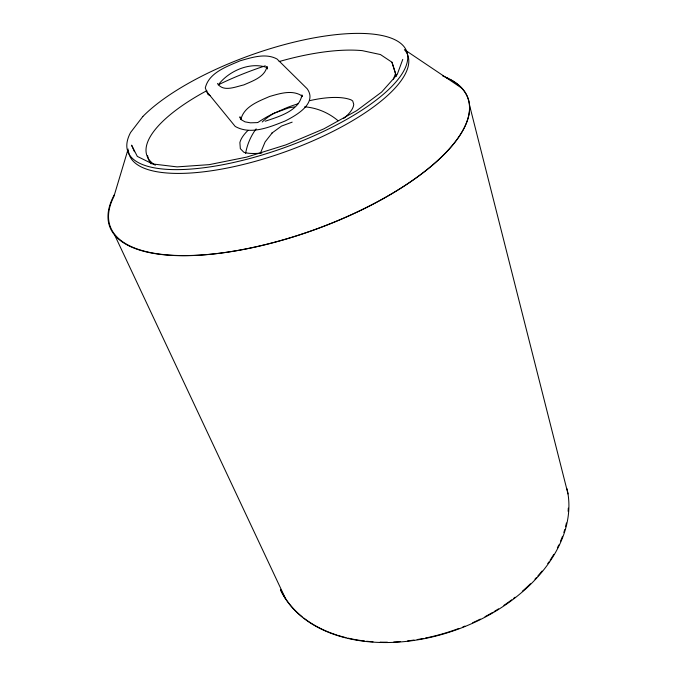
<?xml version="1.0" encoding="UTF-8"?>
<svg xmlns="http://www.w3.org/2000/svg" width="676" height="676" viewBox="0 0 676 676"><rect width="100%" height="100%" fill="white"/><g stroke="black" fill="none" stroke-linecap="round" stroke-linejoin="round"><path stroke-width="1.01" d="M241.011 119.077C244.095 106.453 258.824 101.206 269.58 96.482C279.501 93.626 291.339 89.739 300.997 95.291L301.885 96.727M128.144 149.058L113.906 196.488A189.981 72.129 -19.7 0 0 308.493 231.843A189.981 72.129 -19.7 0 0 450.672 79.819M402.761 59.403L397.201 74.529L381.627 92.063L356.624 110.695L323.872 128.846L286.066 144.816L246.647 157.111L209.23 164.64L177.07 166.887L152.624 163.955L137.312 156.401L131.583 145.163L134.473 151.737M393.432 79.143L395.545 73.456L391.97 62.234L380.444 54.553L362.26 50.641A131.566 44.802 -19.7 0 0 279.112 61.567M260.598 152.717L265.119 141.918L272.251 132.834M218.999 83.968C229.46 70.71 250.12 61.786 266.547 67.389L267.468 68.944M271.406 133.468L281.486 126.091L292.167 122.136M265.161 121.232C278.512 116.745 299.265 110.991 301.935 94.927L302.358 96.541M257.319 122.609L250.45 122.821L245.033 121.857L241.433 119.804L239.879 116.813L240.622 119.213M210.05 95.637L207.98 94.471L205.284 87.939C208.918 72.493 227.068 66.527 240.081 60.806C251.768 57.519 265.55 52.796 277.025 59.006L307.166 88.759C317.72 103.428 295.911 115.588 284.959 121.08C269.8 127.08 250.703 135.259 235.197 126.42L206.307 91.057M404.409 49.593L461.547 87.998M217.528 83.452C223.072 92.494 235.84 86.655 243.816 84.914C252.452 81.019 265.06 76.996 266.969 66.442L267.409 68.006M114.743 235.189L285.821 599.266M396.035 75.374L391.97 62.234M395.545 73.456L396.364 76.303M469.524 105.152L568.009 493.953M245.599 153.359A60.147 57.291 65.1 0 1 256.145 128.862M262.212 121.984A60.147 57.291 65.1 0 1 274.448 113.095L288.593 107.915A60.147 57.291 65.1 0 1 294.55 106.96M304.631 106.833A60.147 57.291 65.1 0 1 338.068 120.725M445.814 77.444A189.981 72.129 -19.7 0 1 448.779 78.83M405.068 50.387A147.875 49.559 -19.7 0 1 286.59 151.331A147.875 49.559 -19.7 0 1 128.406 150.41M442.755 75.999A190.319 72.239 -19.7 0 1 314.737 229.663A190.319 72.239 -19.7 0 1 114.278 194.849M155.303 165.206A131.566 44.802 -19.7 0 1 206.864 90.66M218.187 84.863A131.566 44.802 -19.7 0 1 265.271 65.826M151.094 163.879A131.313 45.106 -19.7 0 1 147.647 155.641M247.982 130.417A62.724 22.612 -19.3 0 0 239.879 142.619L240.335 148.661L243.791 152.201L245.337 152.759A50.953 18.252 -19.6 0 0 261.747 153.038M257.793 122.542A62.724 22.612 -19.3 0 1 273.045 113.703L287.106 107.569A62.724 22.612 -19.3 0 1 297.955 103.825M309.819 100.631A62.724 22.612 -19.3 0 1 351.182 99.921L352.711 100.969L353.725 104.281A50.607 18.007 -19.2 0 1 343.569 118.528M568.296 508.141A151.973 103.293 -19.7 0 1 568.127 511.293M566.42 522.987A151.973 103.293 -19.7 0 1 565.525 526.739M564.739 529.587A151.973 103.293 -19.7 0 1 563.843 532.443M562.5 536.288A151.973 103.293 -19.7 0 1 560.556 541.104M558.815 544.949A151.973 103.293 -19.7 0 1 557.387 547.822M553.779 554.362A151.973 103.293 -19.7 0 1 550.078 560.235M548.937 561.917A151.973 103.293 -19.7 0 1 547.763 563.59M542.051 571.068A151.973 103.293 -19.7 0 1 537.885 575.952M536.44 577.558A151.973 103.293 -19.7 0 1 534.97 579.155M530.466 583.76A151.973 103.293 -19.7 0 1 522.303 591.297M515.07 597.254A151.973 103.293 -19.7 0 1 513.397 598.547M511.707 599.823A151.973 103.293 -19.7 0 1 503.89 605.375M498.508 608.882A151.973 103.293 -19.7 0 1 494.139 611.56M492.348 612.608A151.973 103.293 -19.7 0 1 485.038 616.681M480.34 619.098A151.973 103.293 -19.7 0 1 472.676 622.748M464.868 626.103A151.973 103.293 -19.7 0 1 462.908 626.897M458.97 628.41A151.973 103.293 -19.7 0 1 425.365 638.068M423.311 638.474A151.973 103.293 -19.7 0 1 417.176 639.564M414.025 640.054A151.973 103.293 -19.7 0 1 407.611 640.899M400.116 641.617A151.973 103.293 -19.7 0 1 393.728 642.014M387.416 642.192A151.973 103.293 -19.7 0 1 380.174 642.141M373.025 641.794A151.973 103.293 -19.7 0 1 366.595 641.237M364.474 641A151.973 103.293 -19.7 0 1 348.013 638.127M346.044 637.662A151.973 103.293 -19.7 0 1 337.493 635.254M336.572 634.958A151.973 103.293 -19.7 0 1 303.862 618.117M302.138 616.757A151.973 103.293 -19.7 0 1 285.855 599.046M285.264 598.15A151.973 103.293 -19.7 0 1 280.599 589.759M566.987 488.74A152.277 103.521 -19.7 0 1 455.37 630.159A152.277 103.521 -19.7 0 1 280.557 589.954M142.822 116.526L130.586 132.488A148.154 49.213 -19.7 0 0 296.308 143.177A148.154 49.213 -19.7 0 0 379.244 34.991A148.154 49.213 -19.7 0 0 142.822 116.526"/></g></svg>
